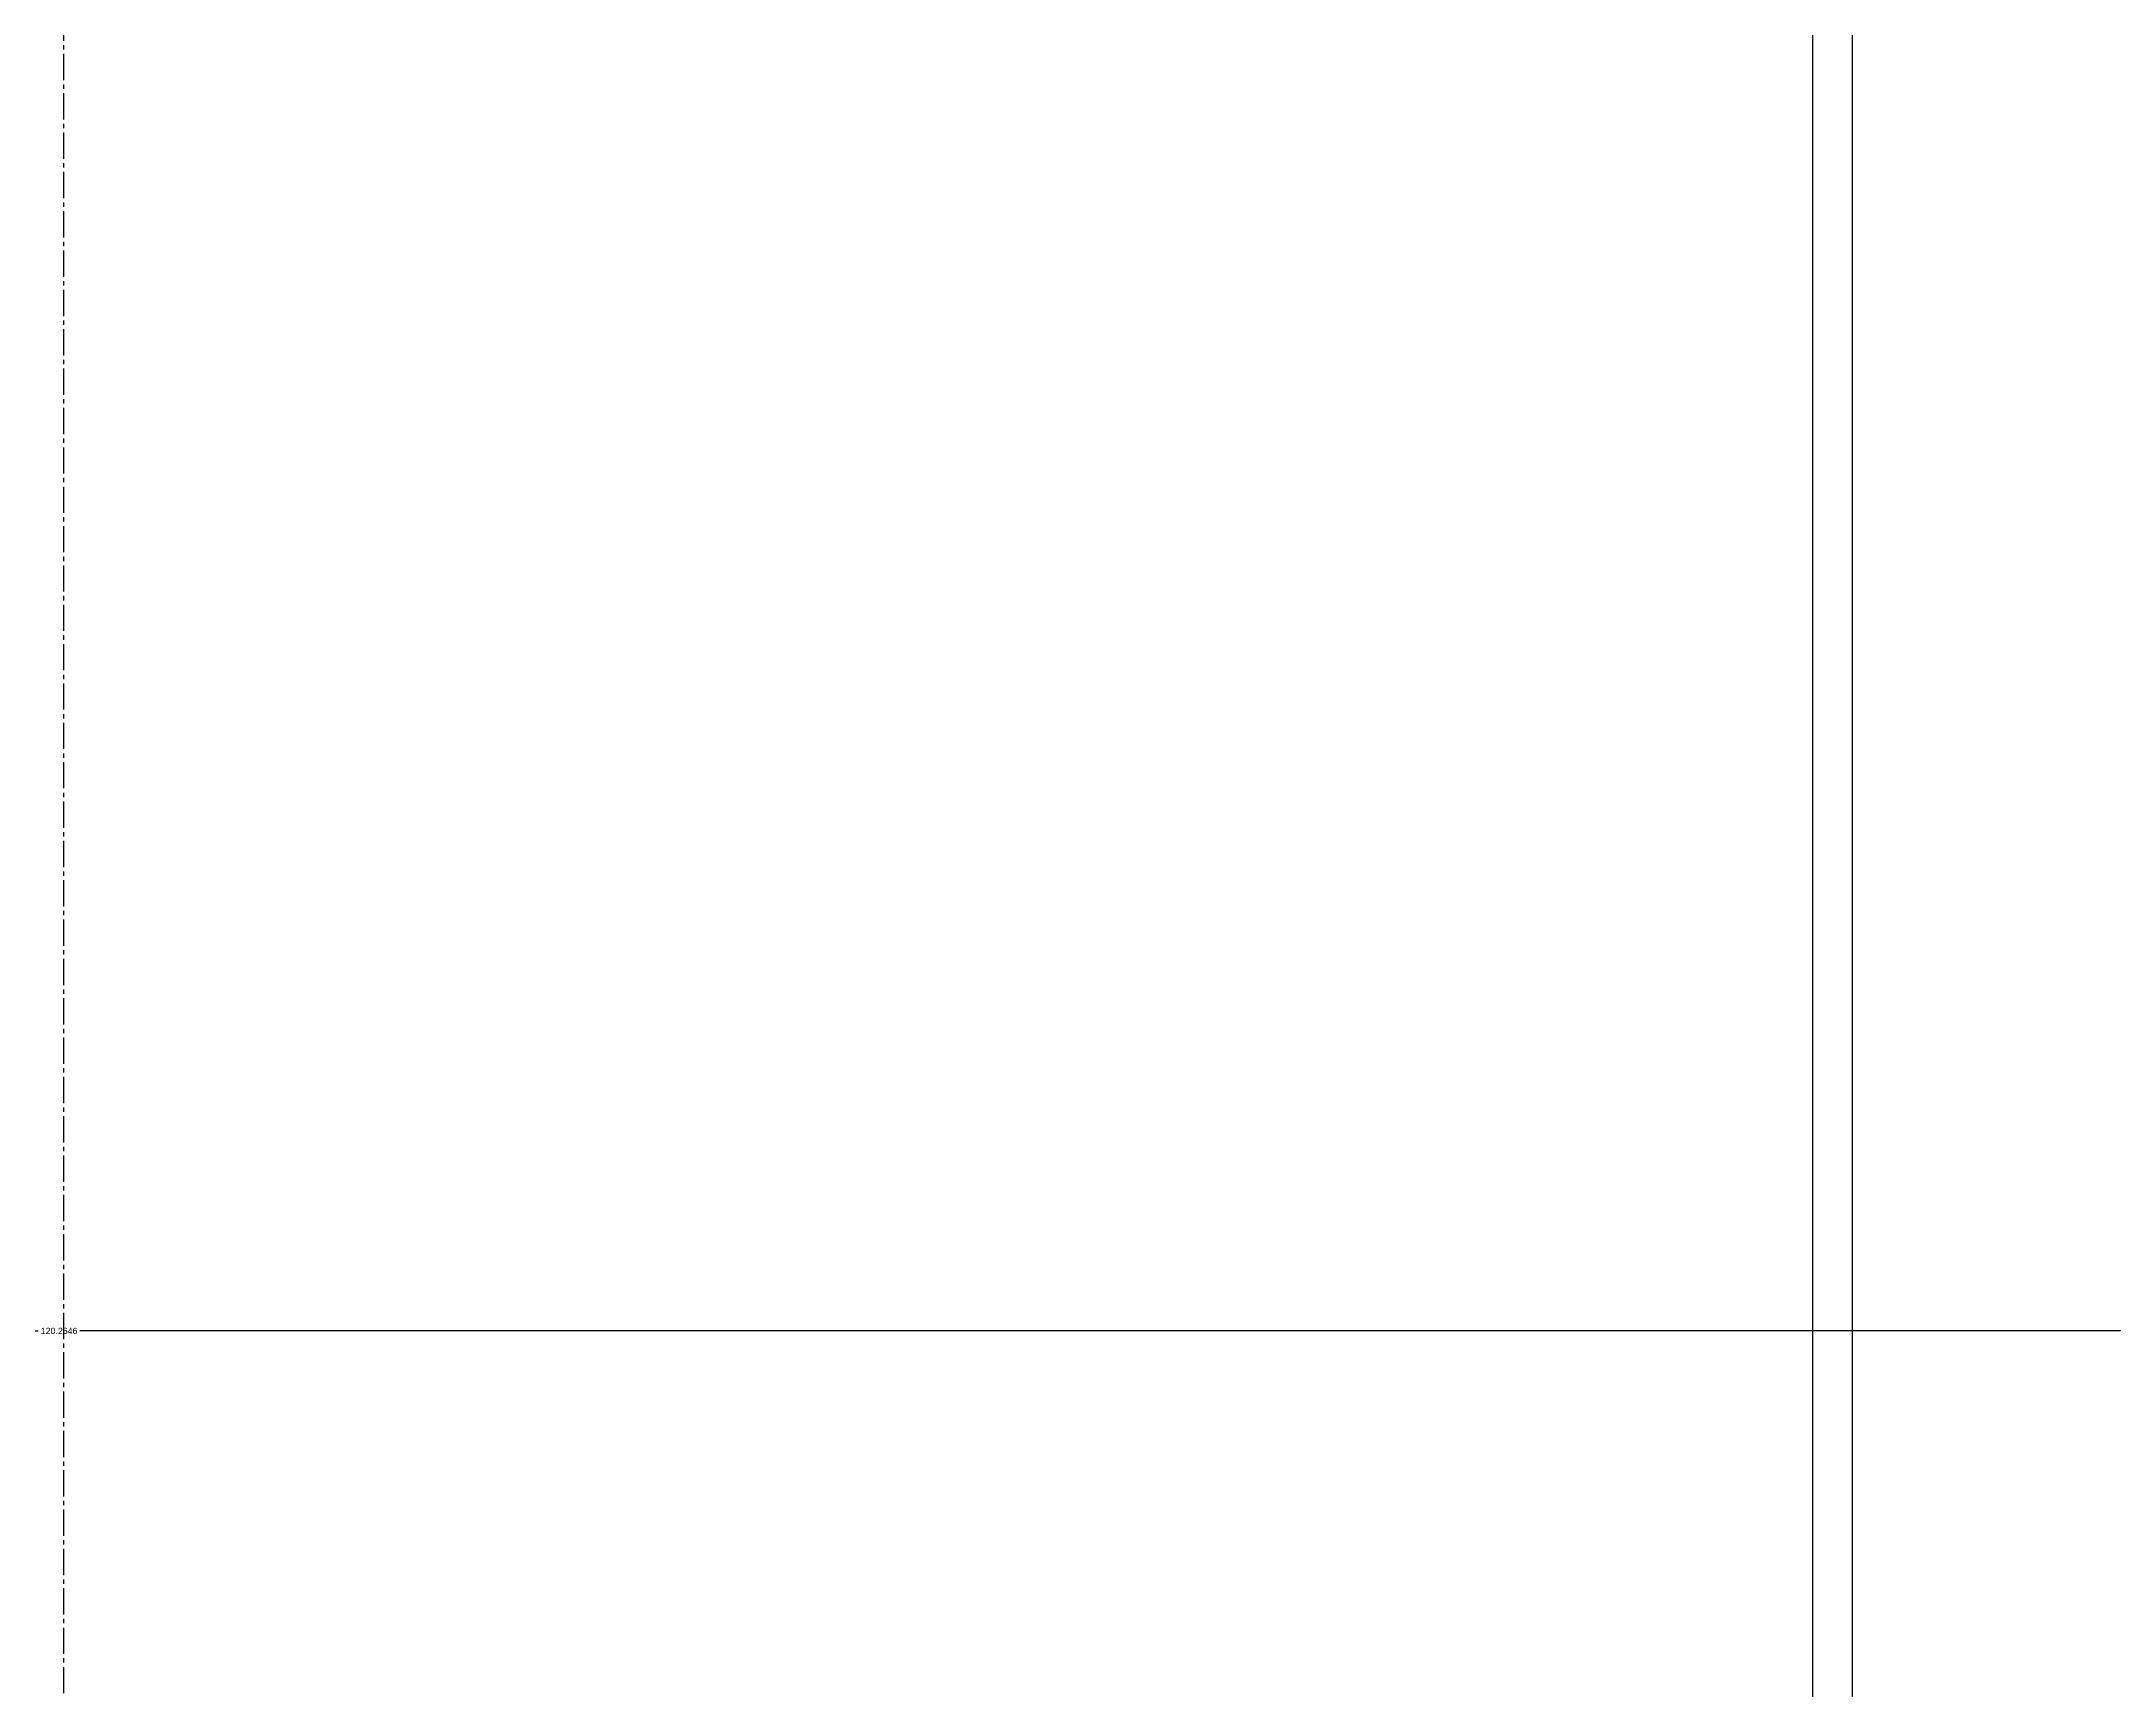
# Model space of a CAD drawing. Header units: millimetres. Extents: x 9612 to 23319, y 1863 to 14354.
# Drawn here: x 11680.8 to 11740.1, y 7941.2 to 7988.4 of the extents above; entities that cross this region are included whole.
import ezdxf

# ---------------------------------------------------------------- set-up
doc = ezdxf.new("R2010")
doc.units = ezdxf.units.MM
doc.header["$MEASUREMENT"] = 0
doc.linetypes.add('CENTER2', pattern=[1.125, 0.75, -0.125, 0.125, -0.125])
doc.styles.get("Standard").update_dxf_attribs({"font": 'arial.ttf'})
doc.dimstyles.get("Standard").update_dxf_attribs({"dimtxt": 0.18, "dimasz": 0.18, "dimexe": 0.18, "dimexo": 0.0625, "dimgap": 0.09, "dimtad": 0, "dimtih": 1, "dimtoh": 1, "dimdec": 4, "dimzin": 0, "dimdsep": 46, "dimtxsty": 'Standard', "dimcen": 0.09, "dimadec": 0, "dimazin": 0, "dimtfac": 1, "dimtdec": 4, "dimtofl": 0, "dimtmove": 0, "dimatfit": 3, "dimfxl": 1, "dimtolj": 1, "dimtzin": 0, "dimarcsym": 0})

# ---------------------------------------------------------------- blocks, each defined once
blk = doc.blocks.new('*D103')
at = {"color": 0, "lineweight": -2, "transparency": 16777216}
for p, q in [((11621.18, 7963.78), (11621.18, 7951.323)), ((11741.445, 7963.78), (11741.445, 7951.323)), ((11621.36, 7951.503), (11680.717, 7951.503)), ((11741.265, 7951.503), (11681.907, 7951.503))]:
    blk.add_line(p, q, dxfattribs=at)
at = {"color": 0, "transparency": 16777216}
for points in [[(11621.36, 7951.533), (11621.36, 7951.473), (11621.18, 7951.503)], [(11741.265, 7951.533), (11741.265, 7951.473), (11741.445, 7951.503)]]:
    blk.add_solid(points, dxfattribs=at)
at = {"layer": 'Defpoints', "color": 0, "transparency": 16777216}
for p in [(11621.18, 7963.843), (11741.445, 7963.843), (11621.18, 7951.503)]:
    blk.add_point(p, dxfattribs=at)
at = {"color": 0, "transparency": 16777216, "insert": (11681.312, 7951.503), "char_height": 0.18, "attachment_point": 5}
blk.add_mtext('\\A1;120.2646', dxfattribs=at)
blk = doc.blocks.new('ijkkkkkkkkk')
blk.add_line((1257.22988, -1041.89229), (1257.22988, 739.71136))
at = {"linetype": 'CENTER2'}
blk.add_line((1206.09956, -299.23521), (1206.09956, 389.7602), dxfattribs=at)
at = {"linetype": 'Continuous'}
blk.add_line((1256.09956, -44.60671), (1256.09956, 385.22296), dxfattribs=at)
dim = blk.add_linear_dim(base=(1145.83492, 0.24912), p1=(1266.09956, 12.58854), p2=(1145.83492, 12.58854), angle=180, dimstyle='Standard')
dim.commit()
dim.dimension.update_dxf_attribs({"geometry": '*D103', "text_midpoint": (1205.96724, 0.24912), "insert": (-10475.34511, -7951.25402)})

msp = doc.modelspace()

# ---------------------------------------------------------------- block references
msp.add_blockref('ijkkkkkkkkk', (10475.34511, 7951.25402))

doc.saveas('drawing.dxf')
